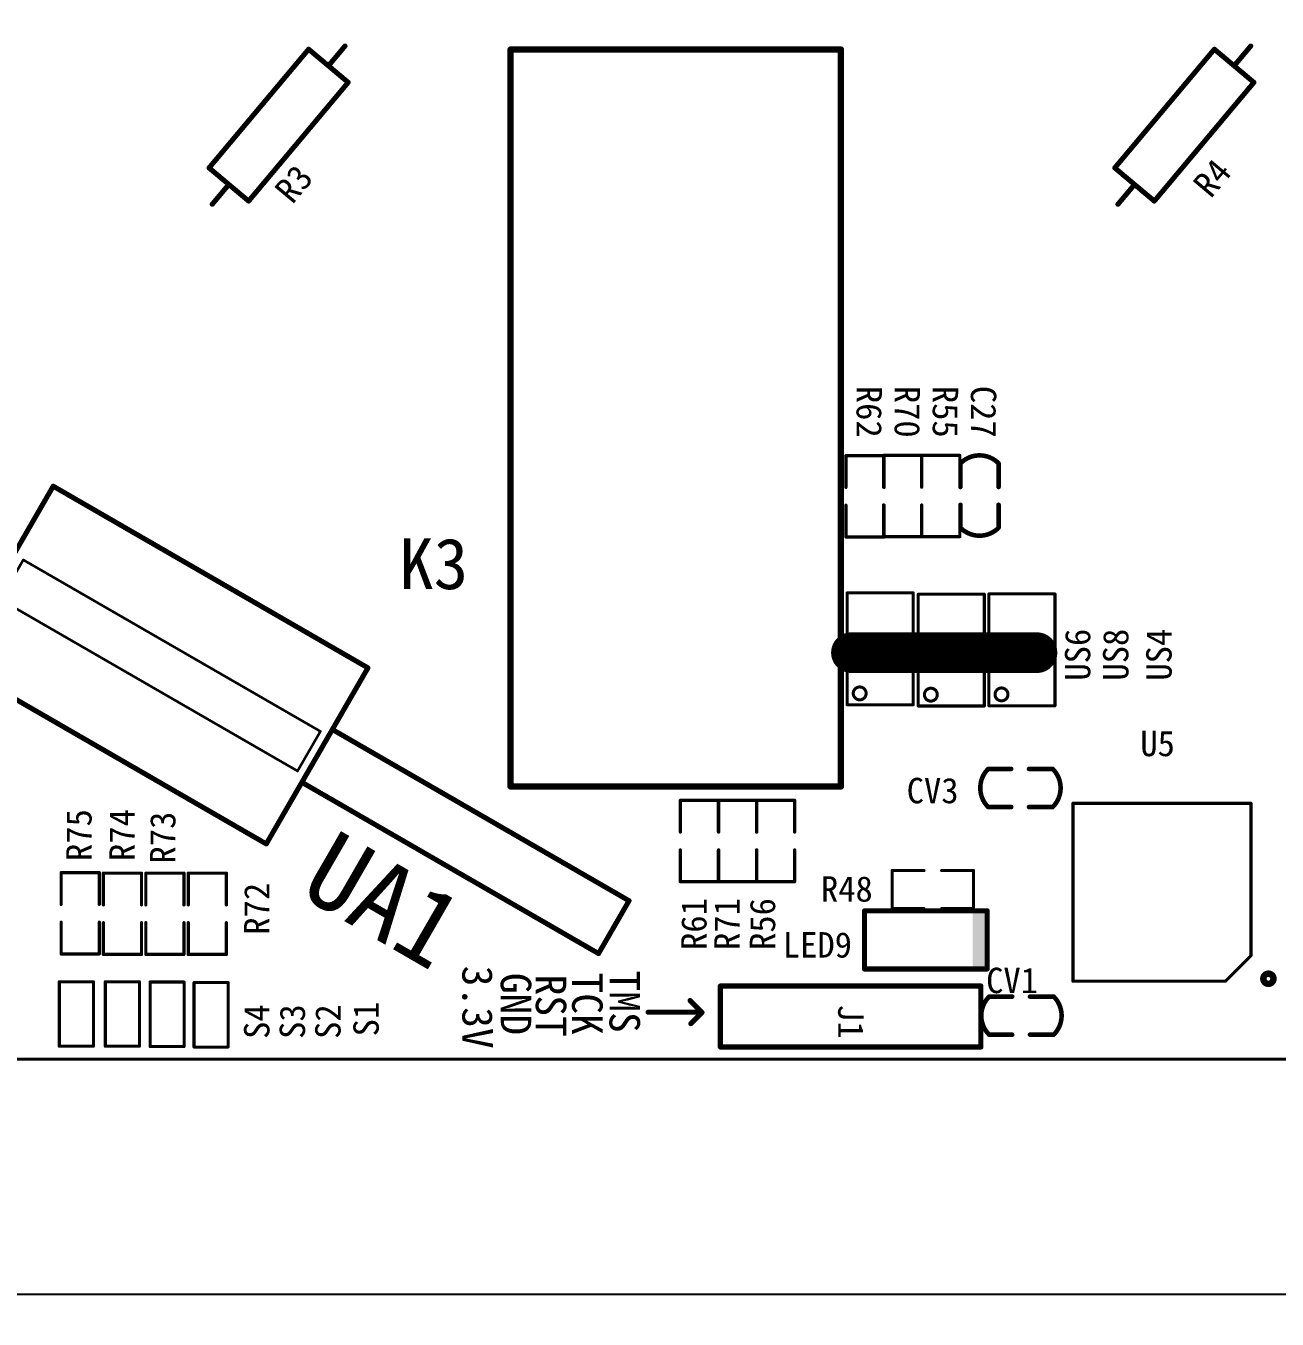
# Model space of a CAD drawing. Extents: x 780 to 1278, y 406 to 602.
# Drawn here: x 935.9 to 985.1, y 452.1 to 503 of the extents above; entities that cross this region are included whole.
import ezdxf

# ---------------------------------------------------------------- set-up
doc = ezdxf.new("R2010")
doc.units = 0
doc.header["$MEASUREMENT"] = 0
doc.layers.get('0').update_dxf_attribs({"linetype": 'CONTINUOUS'})
doc.layers.get('Defpoints').update_dxf_attribs({"linetype": 'CONTINUOUS'})
doc.layers.add('BOTTOMOVERLAY', color=7, linetype='CONTINUOUS')
doc.layers.add('KEEPOUTLAYER', color=6, linetype='CONTINUOUS')
doc.styles.get("Standard").update_dxf_attribs({"font": ''})
doc.styles.get('Standard').set_extended_font_data('SimSun')
doc.dimstyles.get("Standard").update_dxf_attribs({"dimtxt": 0.18, "dimasz": 0.18, "dimexe": 0.18, "dimexo": 0.0625, "dimgap": 0.09, "dimtad": 0, "dimtih": 1, "dimtoh": 1, "dimdec": 4, "dimzin": 0, "dimdsep": 46, "dimtxsty": 'Standard', "dimcen": 0.09, "dimadec": 0, "dimazin": 0, "dimtfac": 1, "dimtdec": 4, "dimtofl": 0, "dimtmove": 0, "dimatfit": 0, "dimfxl": 1, "dimtolj": 1, "dimtzin": 0, "dimarcsym": 0})

# ---------------------------------------------------------------- blocks, each defined once
blk = doc.blocks.new('DIP20___1_B_11')
at = {"layer": 'BOTTOMOVERLAY', "const_width": 0.2}
for points in [[(-4.025, -7.15), (-4.025, 7.15)], [(-4.025, 7.15), (3.975, 7.15)], [(3.975, -7.15), (3.975, 7.15)], [(-4.025, -7.15), (3.975, -7.15)], [(-1.225, -20.63), (-1.225, -7.15)], [(1.175, -20.63), (1.175, -7.15)], [(-1.225, -20.63), (1.175, -20.63)]]:
    blk.add_lwpolyline(points, dxfattribs=at)
at = {"layer": 'BOTTOMOVERLAY', "const_width": 0.1}
for points in [[(-4.075, 7.15, 1), (-3.975, 7.15, 1)], [(-4.075, 7.15, 1), (-3.975, 7.15, 1)], [(3.925, 7.15, 1), (4.025, 7.15, 1)], [(3.925, 7.15, 1), (4.025, 7.15, 1)], [(-4.075, -7.15, 1), (-3.975, -7.15, 1)], [(-4.075, -7.15, 1), (-3.975, -7.15, 1)], [(-1.275, -7.15, 1), (-1.175, -7.15, 1)], [(1.125, -7.15, 1), (1.225, -7.15, 1)], [(3.925, -7.15, 1), (4.025, -7.15, 1)], [(3.925, -7.15, 1), (4.025, -7.15, 1)], [(-1.275, -20.63, 1), (-1.175, -20.63, 1)], [(-1.275, -20.63, 1), (-1.175, -20.63, 1)], [(1.125, -20.63, 1), (1.225, -20.63, 1)], [(1.125, -20.63, 1), (1.225, -20.63, 1)]]:
    blk.add_lwpolyline(points, format="xyb", close=True, dxfattribs=at)
at = {"layer": 'KEEPOUTLAYER', "const_width": 0.1}
for points in [[(-0.925, 6.72), (0.875, 6.72)], [(-0.925, -6.78), (-0.925, 6.72)], [(0.875, -6.78), (0.875, 6.72)], [(-0.925, -6.78), (0.875, -6.78)]]:
    blk.add_lwpolyline(points, dxfattribs=at)
at = {"layer": 'KEEPOUTLAYER', "const_width": 0.05}
for points in [[(-0.95, 6.72, 1), (-0.9, 6.72, 1)], [(-0.95, 6.72, 1), (-0.9, 6.72, 1)], [(0.85, 6.72, 1), (0.9, 6.72, 1)], [(0.85, 6.72, 1), (0.9, 6.72, 1)], [(-0.95, -6.78, 1), (-0.9, -6.78, 1)], [(-0.95, -6.78, 1), (-0.9, -6.78, 1)], [(0.85, -6.78, 1), (0.9, -6.78, 1)], [(0.85, -6.78, 1), (0.9, -6.78, 1)]]:
    blk.add_lwpolyline(points, format="xyb", close=True, dxfattribs=at)
blk = doc.blocks.new('0603C_B_24')
at = {"layer": 'BOTTOMOVERLAY', "const_width": 0.18}
for points in [[(-1.27, -0.734, -0.414214), (-1.27, 0.766)], [(1.27, 0.766, -0.414214), (1.27, -0.734)]]:
    blk.add_lwpolyline(points, format="xyb", dxfattribs=at)
for points in [[(-1.27, 0.766), (-0.363, 0.766)], [(0.337, 0.766), (1.27, 0.766)], [(-1.27, -0.734), (-0.363, -0.734)], [(0.337, -0.734), (1.27, -0.734)]]:
    blk.add_lwpolyline(points, dxfattribs=at)
at = {"layer": 'BOTTOMOVERLAY', "const_width": 0.09}
for points in [[(-1.315, 0.766, 1), (-1.225, 0.766, 1)], [(-1.315, 0.766, 1), (-1.225, 0.766, 1)], [(-0.408, 0.766, 1), (-0.318, 0.766, 1)], [(0.292, 0.766, 1), (0.382, 0.766, 1)], [(1.225, 0.766, 1), (1.315, 0.766, 1)], [(1.225, 0.766, 1), (1.315, 0.766, 1)], [(-1.315, -0.734, 1), (-1.225, -0.734, 1)], [(-1.315, -0.734, 1), (-1.225, -0.734, 1)], [(-0.408, -0.734, 1), (-0.318, -0.734, 1)], [(0.292, -0.734, 1), (0.382, -0.734, 1)], [(1.225, -0.734, 1), (1.315, -0.734, 1)], [(1.225, -0.734, 1), (1.315, -0.734, 1)]]:
    blk.add_lwpolyline(points, format="xyb", close=True, dxfattribs=at)
blk = doc.blocks.new('0603C_B_26')
at = {"layer": 'BOTTOMOVERLAY', "const_width": 0.18}
for points in [[(-1.27, -0.734, -0.414214), (-1.27, 0.766)], [(1.27, 0.766, -0.414214), (1.27, -0.734)]]:
    blk.add_lwpolyline(points, format="xyb", dxfattribs=at)
for points in [[(-0.363, 0.766), (-1.27, 0.766)], [(1.27, 0.766), (0.337, 0.766)], [(-0.363, -0.734), (-1.27, -0.734)], [(1.27, -0.734), (0.337, -0.734)]]:
    blk.add_lwpolyline(points, dxfattribs=at)
at = {"layer": 'BOTTOMOVERLAY', "const_width": 0.09}
for points in [[(-1.315, 0.766, 1), (-1.225, 0.766, 1)], [(-1.315, 0.766, 1), (-1.225, 0.766, 1)], [(-0.408, 0.766, 1), (-0.318, 0.766, 1)], [(0.292, 0.766, 1), (0.382, 0.766, 1)], [(1.225, 0.766, 1), (1.315, 0.766, 1)], [(1.225, 0.766, 1), (1.315, 0.766, 1)], [(-1.315, -0.734, 1), (-1.225, -0.734, 1)], [(-1.315, -0.734, 1), (-1.225, -0.734, 1)], [(-0.408, -0.734, 1), (-0.318, -0.734, 1)], [(0.292, -0.734, 1), (0.382, -0.734, 1)], [(1.225, -0.734, 1), (1.315, -0.734, 1)], [(1.225, -0.734, 1), (1.315, -0.734, 1)]]:
    blk.add_lwpolyline(points, format="xyb", close=True, dxfattribs=at)
blk = doc.blocks.new('0603C_B_52')
at = {"layer": 'BOTTOMOVERLAY', "const_width": 0.18}
for points in [[(-0.75, 1.257, -0.414214), (0.75, 1.257)], [(0.75, -1.283, -0.414214), (-0.75, -1.283)]]:
    blk.add_lwpolyline(points, format="xyb", dxfattribs=at)
for points in [[(-0.75, 1.257), (-0.75, 0.35)], [(0.75, 1.257), (0.75, 0.35)], [(-0.75, -0.35), (-0.75, -1.283)], [(0.75, -0.35), (0.75, -1.283)]]:
    blk.add_lwpolyline(points, dxfattribs=at)
at = {"layer": 'BOTTOMOVERLAY', "const_width": 0.09}
for points in [[(-0.795, 1.257, 1), (-0.705, 1.257, 1)], [(-0.795, 1.257, 1), (-0.705, 1.257, 1)], [(0.705, 1.257, 1), (0.795, 1.257, 1)], [(0.705, 1.257, 1), (0.795, 1.257, 1)], [(-0.795, 0.35, 1), (-0.705, 0.35, 1)], [(0.705, 0.35, 1), (0.795, 0.35, 1)], [(-0.795, -0.35, 1), (-0.705, -0.35, 1)], [(0.705, -0.35, 1), (0.795, -0.35, 1)], [(-0.795, -1.283, 1), (-0.705, -1.283, 1)], [(-0.795, -1.283, 1), (-0.705, -1.283, 1)], [(0.705, -1.283, 1), (0.795, -1.283, 1)], [(0.705, -1.283, 1), (0.795, -1.283, 1)]]:
    blk.add_lwpolyline(points, format="xyb", close=True, dxfattribs=at)
blk = doc.blocks.new('DIP_5_2_0_B_77')
at = {"layer": 'BOTTOMOVERLAY', "const_width": 0.2}
for points in [[(-5.2, 1.2), (-5.2, -1.2)], [(5.055, 1.2), (-5.2, 1.2)], [(5.055, 1.2), (5.055, -1.2)], [(5.055, -1.2), (-5.2, -1.2)]]:
    blk.add_lwpolyline(points, dxfattribs=at)
at = {"layer": 'BOTTOMOVERLAY', "const_width": 0.1}
for points in [[(-5.25, 1.2, 1), (-5.15, 1.2, 1)], [(-5.25, 1.2, 1), (-5.15, 1.2, 1)], [(5.005, 1.2, 1), (5.105, 1.2, 1)], [(5.005, 1.2, 1), (5.105, 1.2, 1)], [(-5.25, -1.2, 1), (-5.15, -1.2, 1)], [(-5.25, -1.2, 1), (-5.15, -1.2, 1)], [(5.005, -1.2, 1), (5.105, -1.2, 1)], [(5.005, -1.2, 1), (5.105, -1.2, 1)]]:
    blk.add_lwpolyline(points, format="xyb", close=True, dxfattribs=at)
blk = doc.blocks.new('___4_B_78')
at = {"layer": 'BOTTOMOVERLAY', "const_width": 0.25}
for points in [[(6.5, 14.55), (-6.5, 14.55)], [(-6.5, 14.55), (-6.5, -14.45)], [(6.5, 14.55), (6.5, -14.45)], [(6.5, -14.45), (-6.5, -14.45)]]:
    blk.add_lwpolyline(points, dxfattribs=at)
at = {"layer": 'BOTTOMOVERLAY', "const_width": 0.125}
for points in [[(-6.562, 14.55, 1), (-6.438, 14.55, 1)], [(-6.562, 14.55, 1), (-6.438, 14.55, 1)], [(6.438, 14.55, 1), (6.562, 14.55, 1)], [(6.438, 14.55, 1), (6.562, 14.55, 1)], [(-6.562, -14.45, 1), (-6.438, -14.45, 1)], [(-6.562, -14.45, 1), (-6.438, -14.45, 1)], [(6.438, -14.45, 1), (6.562, -14.45, 1)], [(6.438, -14.45, 1), (6.562, -14.45, 1)]]:
    blk.add_lwpolyline(points, format="xyb", close=True, dxfattribs=at)
blk = doc.blocks.new('0805LED_B_91')
at = {"layer": 'BOTTOMOVERLAY', "const_width": 0.203}
for points in [[(-2.591, -1.149), (-2.591, 1.137)], [(-2.591, 1.137), (-0.686, 1.137)], [(-0.686, 1.137), (0.33, 1.137)], [(0.33, 1.137), (2.235, 1.137)], [(2.235, -1.149), (2.235, 1.137)], [(-2.591, -1.149), (-0.686, -1.149)], [(-0.686, -1.149), (0.33, -1.149)], [(0.33, -1.149), (2.235, -1.149)]]:
    blk.add_lwpolyline(points, dxfattribs=at)
at = {"layer": 'BOTTOMOVERLAY', "const_width": 0.102}
for points in [[(-2.642, 1.137, 1), (-2.54, 1.137, 1)], [(-2.642, 1.137, 1), (-2.54, 1.137, 1)], [(-0.737, 1.137, 1), (-0.635, 1.137, 1)], [(-0.737, 1.137, 1), (-0.635, 1.137, 1)], [(0.279, 1.137, 1), (0.381, 1.137, 1)], [(0.279, 1.137, 1), (0.381, 1.137, 1)], [(2.184, 1.137, 1), (2.286, 1.137, 1)], [(2.184, 1.137, 1), (2.286, 1.137, 1)], [(-2.642, -1.149, 1), (-2.54, -1.149, 1)], [(-2.642, -1.149, 1), (-2.54, -1.149, 1)], [(-0.737, -1.149, 1), (-0.635, -1.149, 1)], [(-0.737, -1.149, 1), (-0.635, -1.149, 1)], [(0.279, -1.149, 1), (0.381, -1.149, 1)], [(0.279, -1.149, 1), (0.381, -1.149, 1)], [(2.184, -1.149, 1), (2.286, -1.149, 1)], [(2.184, -1.149, 1), (2.286, -1.149, 1)]]:
    blk.add_lwpolyline(points, format="xyb", close=True, dxfattribs=at)
at = {"layer": 'BOTTOMOVERLAY'}
blk.add_solid([(-2.575, -1.149), (-2.016, -1.149), (-2.575, 1.137), (-2.016, 1.137)], dxfattribs=at)
blk = doc.blocks.new('AXIAL_0_4_____2_B_102')
at = {"layer": 'BOTTOMOVERLAY', "const_width": 0.2}
for points in [[(-3.048, -1.016), (-3.048, 1.016)], [(-3.048, 1.016), (3.048, 1.016)], [(3.048, -1.016), (3.048, 1.016)], [(-4.064, 0), (-3.048, 0)], [(3.048, 0), (4.064, 0)], [(-3.048, -1.016), (3.048, -1.016)]]:
    blk.add_lwpolyline(points, dxfattribs=at)
at = {"layer": 'BOTTOMOVERLAY', "const_width": 0.1}
for points in [[(-3.098, 1.016, 1), (-2.998, 1.016, 1)], [(-3.098, 1.016, 1), (-2.998, 1.016, 1)], [(2.998, 1.016, 1), (3.098, 1.016, 1)], [(2.998, 1.016, 1), (3.098, 1.016, 1)], [(-4.114, 0, 1), (-4.014, 0, 1)], [(-3.098, 0, 1), (-2.998, 0, 1)], [(2.998, 0, 1), (3.098, 0, 1)], [(4.014, 0, 1), (4.114, 0, 1)], [(-3.098, -1.016, 1), (-2.998, -1.016, 1)], [(-3.098, -1.016, 1), (-2.998, -1.016, 1)], [(2.998, -1.016, 1), (3.098, -1.016, 1)], [(2.998, -1.016, 1), (3.098, -1.016, 1)]]:
    blk.add_lwpolyline(points, format="xyb", close=True, dxfattribs=at)
blk = doc.blocks.new('AXIAL_0_4_____2_B_103')
at = {"layer": 'BOTTOMOVERLAY', "const_width": 0.2}
for points in [[(-3.048, 1.016), (3.048, 1.016)], [(-3.048, -1.016), (-3.048, 1.016)], [(3.048, -1.016), (3.048, 1.016)], [(-4.064, 0), (-3.048, 0)], [(3.048, 0), (4.064, 0)], [(-3.048, -1.016), (3.048, -1.016)]]:
    blk.add_lwpolyline(points, dxfattribs=at)
at = {"layer": 'BOTTOMOVERLAY', "const_width": 0.1}
for points in [[(-3.098, 1.016, 1), (-2.998, 1.016, 1)], [(-3.098, 1.016, 1), (-2.998, 1.016, 1)], [(2.998, 1.016, 1), (3.098, 1.016, 1)], [(2.998, 1.016, 1), (3.098, 1.016, 1)], [(-4.114, 0, 1), (-4.014, 0, 1)], [(-3.098, 0, 1), (-2.998, 0, 1)], [(2.998, 0, 1), (3.098, 0, 1)], [(4.014, 0, 1), (4.114, 0, 1)], [(-3.098, -1.016, 1), (-2.998, -1.016, 1)], [(-3.098, -1.016, 1), (-2.998, -1.016, 1)], [(2.998, -1.016, 1), (3.098, -1.016, 1)], [(2.998, -1.016, 1), (3.098, -1.016, 1)]]:
    blk.add_lwpolyline(points, format="xyb", close=True, dxfattribs=at)
blk = doc.blocks.new('0603_B_143')
at = {"layer": 'BOTTOMOVERLAY', "const_width": 0.127}
for points in [[(-0.363, 0.766), (-1.613, 0.766)], [(-1.613, -0.734), (-1.613, 0.766)], [(1.587, 0.766), (0.337, 0.766)], [(1.587, -0.734), (1.587, 0.766)], [(-0.363, -0.734), (-1.613, -0.734)], [(1.587, -0.734), (0.337, -0.734)]]:
    blk.add_lwpolyline(points, dxfattribs=at)
at = {"layer": 'BOTTOMOVERLAY', "const_width": 0.0635}
for points in [[(-1.644, 0.766, 1), (-1.581, 0.766, 1)], [(-1.644, 0.766, 1), (-1.581, 0.766, 1)], [(-0.394, 0.766, 1), (-0.331, 0.766, 1)], [(0.306, 0.766, 1), (0.369, 0.766, 1)], [(1.556, 0.766, 1), (1.619, 0.766, 1)], [(1.556, 0.766, 1), (1.619, 0.766, 1)], [(-1.644, -0.734, 1), (-1.581, -0.734, 1)], [(-1.644, -0.734, 1), (-1.581, -0.734, 1)], [(-0.394, -0.734, 1), (-0.331, -0.734, 1)], [(0.306, -0.734, 1), (0.369, -0.734, 1)], [(1.556, -0.734, 1), (1.619, -0.734, 1)], [(1.556, -0.734, 1), (1.619, -0.734, 1)]]:
    blk.add_lwpolyline(points, format="xyb", close=True, dxfattribs=at)
blk = doc.blocks.new('0603_B_148')
at = {"layer": 'BOTTOMOVERLAY', "const_width": 0.127}
for points in [[(-0.363, 0.766), (-1.613, 0.766)], [(-1.613, -0.734), (-1.613, 0.766)], [(1.587, 0.766), (0.337, 0.766)], [(1.587, -0.734), (1.587, 0.766)], [(-0.363, -0.734), (-1.613, -0.734)], [(1.587, -0.734), (0.337, -0.734)]]:
    blk.add_lwpolyline(points, dxfattribs=at)
at = {"layer": 'BOTTOMOVERLAY', "const_width": 0.0635}
for points in [[(-1.644, 0.766, 1), (-1.581, 0.766, 1)], [(-1.644, 0.766, 1), (-1.581, 0.766, 1)], [(-0.394, 0.766, 1), (-0.331, 0.766, 1)], [(0.306, 0.766, 1), (0.369, 0.766, 1)], [(1.556, 0.766, 1), (1.619, 0.766, 1)], [(1.556, 0.766, 1), (1.619, 0.766, 1)], [(-1.644, -0.734, 1), (-1.581, -0.734, 1)], [(-1.644, -0.734, 1), (-1.581, -0.734, 1)], [(-0.394, -0.734, 1), (-0.331, -0.734, 1)], [(0.306, -0.734, 1), (0.369, -0.734, 1)], [(1.556, -0.734, 1), (1.619, -0.734, 1)], [(1.556, -0.734, 1), (1.619, -0.734, 1)]]:
    blk.add_lwpolyline(points, format="xyb", close=True, dxfattribs=at)
blk = doc.blocks.new('0603_B_149')
at = {"layer": 'BOTTOMOVERLAY', "const_width": 0.127}
for points in [[(-0.363, 0.766), (-1.613, 0.766)], [(-1.613, -0.734), (-1.613, 0.766)], [(1.587, 0.766), (0.337, 0.766)], [(1.587, -0.734), (1.587, 0.766)], [(-0.363, -0.734), (-1.613, -0.734)], [(1.587, -0.734), (0.337, -0.734)]]:
    blk.add_lwpolyline(points, dxfattribs=at)
at = {"layer": 'BOTTOMOVERLAY', "const_width": 0.0635}
for points in [[(-1.644, 0.766, 1), (-1.581, 0.766, 1)], [(-1.644, 0.766, 1), (-1.581, 0.766, 1)], [(-0.394, 0.766, 1), (-0.331, 0.766, 1)], [(0.306, 0.766, 1), (0.369, 0.766, 1)], [(1.556, 0.766, 1), (1.619, 0.766, 1)], [(1.556, 0.766, 1), (1.619, 0.766, 1)], [(-1.644, -0.734, 1), (-1.581, -0.734, 1)], [(-1.644, -0.734, 1), (-1.581, -0.734, 1)], [(-0.394, -0.734, 1), (-0.331, -0.734, 1)], [(0.306, -0.734, 1), (0.369, -0.734, 1)], [(1.556, -0.734, 1), (1.619, -0.734, 1)], [(1.556, -0.734, 1), (1.619, -0.734, 1)]]:
    blk.add_lwpolyline(points, format="xyb", close=True, dxfattribs=at)
blk = doc.blocks.new('0603_B_154')
at = {"layer": 'BOTTOMOVERLAY', "const_width": 0.127}
for points in [[(-0.363, 0.766), (-1.613, 0.766)], [(-1.613, -0.734), (-1.613, 0.766)], [(1.587, 0.766), (0.337, 0.766)], [(1.587, -0.734), (1.587, 0.766)], [(-0.363, -0.734), (-1.613, -0.734)], [(1.587, -0.734), (0.337, -0.734)]]:
    blk.add_lwpolyline(points, dxfattribs=at)
at = {"layer": 'BOTTOMOVERLAY', "const_width": 0.0635}
for points in [[(-1.644, 0.766, 1), (-1.581, 0.766, 1)], [(-1.644, 0.766, 1), (-1.581, 0.766, 1)], [(-0.394, 0.766, 1), (-0.331, 0.766, 1)], [(0.306, 0.766, 1), (0.369, 0.766, 1)], [(1.556, 0.766, 1), (1.619, 0.766, 1)], [(1.556, 0.766, 1), (1.619, 0.766, 1)], [(-1.644, -0.734, 1), (-1.581, -0.734, 1)], [(-1.644, -0.734, 1), (-1.581, -0.734, 1)], [(-0.394, -0.734, 1), (-0.331, -0.734, 1)], [(0.306, -0.734, 1), (0.369, -0.734, 1)], [(1.556, -0.734, 1), (1.619, -0.734, 1)], [(1.556, -0.734, 1), (1.619, -0.734, 1)]]:
    blk.add_lwpolyline(points, format="xyb", close=True, dxfattribs=at)
blk = doc.blocks.new('0603_B_155')
at = {"layer": 'BOTTOMOVERLAY', "const_width": 0.127}
for points in [[(-0.363, 0.766), (-1.613, 0.766)], [(-1.613, -0.734), (-1.613, 0.766)], [(1.587, 0.766), (0.337, 0.766)], [(1.587, -0.734), (1.587, 0.766)], [(-0.363, -0.734), (-1.613, -0.734)], [(1.587, -0.734), (0.337, -0.734)]]:
    blk.add_lwpolyline(points, dxfattribs=at)
at = {"layer": 'BOTTOMOVERLAY', "const_width": 0.0635}
for points in [[(-1.645, 0.766, 1), (-1.581, 0.766, 1)], [(-1.645, 0.766, 1), (-1.581, 0.766, 1)], [(-0.394, 0.766, 1), (-0.331, 0.766, 1)], [(0.306, 0.766, 1), (0.369, 0.766, 1)], [(1.556, 0.766, 1), (1.619, 0.766, 1)], [(1.556, 0.766, 1), (1.619, 0.766, 1)], [(-1.645, -0.734, 1), (-1.581, -0.734, 1)], [(-1.645, -0.734, 1), (-1.581, -0.734, 1)], [(-0.394, -0.734, 1), (-0.331, -0.734, 1)], [(0.306, -0.734, 1), (0.369, -0.734, 1)], [(1.556, -0.734, 1), (1.619, -0.734, 1)], [(1.556, -0.734, 1), (1.619, -0.734, 1)]]:
    blk.add_lwpolyline(points, format="xyb", close=True, dxfattribs=at)
blk = doc.blocks.new('0603_B_163')
at = {"layer": 'BOTTOMOVERLAY', "const_width": 0.127}
for points in [[(-1.613, 0.766), (-0.363, 0.766)], [(-1.613, 0.766), (-1.613, -0.734)], [(0.337, 0.766), (1.587, 0.766)], [(1.587, 0.766), (1.587, -0.734)], [(-1.613, -0.734), (-0.363, -0.734)], [(0.337, -0.734), (1.587, -0.734)]]:
    blk.add_lwpolyline(points, dxfattribs=at)
at = {"layer": 'BOTTOMOVERLAY', "const_width": 0.0635}
for points in [[(-1.644, 0.766, 1), (-1.581, 0.766, 1)], [(-1.644, 0.766, 1), (-1.581, 0.766, 1)], [(-0.394, 0.766, 1), (-0.331, 0.766, 1)], [(0.306, 0.766, 1), (0.369, 0.766, 1)], [(1.556, 0.766, 1), (1.619, 0.766, 1)], [(1.556, 0.766, 1), (1.619, 0.766, 1)], [(-1.644, -0.734, 1), (-1.581, -0.734, 1)], [(-1.644, -0.734, 1), (-1.581, -0.734, 1)], [(-0.394, -0.734, 1), (-0.331, -0.734, 1)], [(0.306, -0.734, 1), (0.369, -0.734, 1)], [(1.556, -0.734, 1), (1.619, -0.734, 1)], [(1.556, -0.734, 1), (1.619, -0.734, 1)]]:
    blk.add_lwpolyline(points, format="xyb", close=True, dxfattribs=at)
blk = doc.blocks.new('0603_B_164')
at = {"layer": 'BOTTOMOVERLAY', "const_width": 0.127}
for points in [[(-1.613, 0.766), (-0.363, 0.766)], [(-1.613, 0.766), (-1.613, -0.734)], [(0.337, 0.766), (1.587, 0.766)], [(1.587, 0.766), (1.587, -0.734)], [(-1.613, -0.734), (-0.363, -0.734)], [(0.337, -0.734), (1.587, -0.734)]]:
    blk.add_lwpolyline(points, dxfattribs=at)
at = {"layer": 'BOTTOMOVERLAY', "const_width": 0.0635}
for points in [[(-1.644, 0.766, 1), (-1.581, 0.766, 1)], [(-1.644, 0.766, 1), (-1.581, 0.766, 1)], [(-0.394, 0.766, 1), (-0.331, 0.766, 1)], [(0.306, 0.766, 1), (0.369, 0.766, 1)], [(1.556, 0.766, 1), (1.619, 0.766, 1)], [(1.556, 0.766, 1), (1.619, 0.766, 1)], [(-1.644, -0.734, 1), (-1.581, -0.734, 1)], [(-1.644, -0.734, 1), (-1.581, -0.734, 1)], [(-0.394, -0.734, 1), (-0.331, -0.734, 1)], [(0.306, -0.734, 1), (0.369, -0.734, 1)], [(1.556, -0.734, 1), (1.619, -0.734, 1)], [(1.556, -0.734, 1), (1.619, -0.734, 1)]]:
    blk.add_lwpolyline(points, format="xyb", close=True, dxfattribs=at)
blk = doc.blocks.new('0805_____B_175')
at = {"layer": 'BOTTOMOVERLAY', "const_width": 0.12}
for points in [[(-1.271, 0.67), (-1.271, -0.67)], [(-1.271, 0.67), (1.269, 0.67)], [(1.269, 0.67), (1.269, -0.67)], [(-1.271, -0.67), (1.269, -0.67)]]:
    blk.add_lwpolyline(points, dxfattribs=at)
at = {"layer": 'BOTTOMOVERLAY', "const_width": 0.06}
for points in [[(-1.301, 0.67, 1), (-1.241, 0.67, 1)], [(-1.301, 0.67, 1), (-1.241, 0.67, 1)], [(1.239, 0.67, 1), (1.299, 0.67, 1)], [(1.239, 0.67, 1), (1.299, 0.67, 1)], [(-1.301, -0.67, 1), (-1.241, -0.67, 1)], [(-1.301, -0.67, 1), (-1.241, -0.67, 1)], [(1.239, -0.67, 1), (1.299, -0.67, 1)], [(1.239, -0.67, 1), (1.299, -0.67, 1)]]:
    blk.add_lwpolyline(points, format="xyb", close=True, dxfattribs=at)
blk = doc.blocks.new('0805_____B_176')
at = {"layer": 'BOTTOMOVERLAY', "const_width": 0.12}
for points in [[(-1.271, 0.67), (-1.271, -0.67)], [(-1.271, 0.67), (1.269, 0.67)], [(1.269, 0.67), (1.269, -0.67)], [(-1.271, -0.67), (1.269, -0.67)]]:
    blk.add_lwpolyline(points, dxfattribs=at)
at = {"layer": 'BOTTOMOVERLAY', "const_width": 0.06}
for points in [[(-1.301, 0.67, 1), (-1.241, 0.67, 1)], [(-1.301, 0.67, 1), (-1.241, 0.67, 1)], [(1.239, 0.67, 1), (1.299, 0.67, 1)], [(1.239, 0.67, 1), (1.299, 0.67, 1)], [(-1.301, -0.67, 1), (-1.241, -0.67, 1)], [(-1.301, -0.67, 1), (-1.241, -0.67, 1)], [(1.239, -0.67, 1), (1.299, -0.67, 1)], [(1.239, -0.67, 1), (1.299, -0.67, 1)]]:
    blk.add_lwpolyline(points, format="xyb", close=True, dxfattribs=at)
blk = doc.blocks.new('0805_____B_177')
at = {"layer": 'BOTTOMOVERLAY', "const_width": 0.12}
for points in [[(-1.271, 0.67), (-1.271, -0.67)], [(-1.271, 0.67), (1.269, 0.67)], [(1.269, 0.67), (1.269, -0.67)], [(-1.271, -0.67), (1.269, -0.67)]]:
    blk.add_lwpolyline(points, dxfattribs=at)
at = {"layer": 'BOTTOMOVERLAY', "const_width": 0.06}
for points in [[(-1.301, 0.67, 1), (-1.241, 0.67, 1)], [(-1.301, 0.67, 1), (-1.241, 0.67, 1)], [(1.239, 0.67, 1), (1.299, 0.67, 1)], [(1.239, 0.67, 1), (1.299, 0.67, 1)], [(-1.301, -0.67, 1), (-1.241, -0.67, 1)], [(-1.301, -0.67, 1), (-1.241, -0.67, 1)], [(1.239, -0.67, 1), (1.299, -0.67, 1)], [(1.239, -0.67, 1), (1.299, -0.67, 1)]]:
    blk.add_lwpolyline(points, format="xyb", close=True, dxfattribs=at)
blk = doc.blocks.new('0805_____B_178')
at = {"layer": 'BOTTOMOVERLAY', "const_width": 0.12}
for points in [[(-1.271, 0.67), (-1.271, -0.67)], [(-1.271, 0.67), (1.269, 0.67)], [(1.269, 0.67), (1.269, -0.67)], [(-1.271, -0.67), (1.269, -0.67)]]:
    blk.add_lwpolyline(points, dxfattribs=at)
at = {"layer": 'BOTTOMOVERLAY', "const_width": 0.06}
for points in [[(-1.301, 0.67, 1), (-1.241, 0.67, 1)], [(-1.301, 0.67, 1), (-1.241, 0.67, 1)], [(1.239, 0.67, 1), (1.299, 0.67, 1)], [(1.239, 0.67, 1), (1.299, 0.67, 1)], [(-1.301, -0.67, 1), (-1.241, -0.67, 1)], [(-1.301, -0.67, 1), (-1.241, -0.67, 1)], [(1.239, -0.67, 1), (1.299, -0.67, 1)], [(1.239, -0.67, 1), (1.299, -0.67, 1)]]:
    blk.add_lwpolyline(points, format="xyb", close=True, dxfattribs=at)
blk = doc.blocks.new('LQFP48_B_184')
at = {"layer": 'BOTTOMOVERLAY', "const_width": 0.127}
for points in [[(-3.5, 3.5), (3.5, 3.5)], [(-3.5, -2.5), (-3.5, 3.5)], [(3.5, -3.5), (3.5, 3.5)], [(-3.5, -2.5), (-2.5, -3.5)], [(-2.5, -3.5), (3.5, -3.5)]]:
    blk.add_lwpolyline(points, dxfattribs=at)
at = {"layer": 'BOTTOMOVERLAY'}
for points, const_width in [([(-3.532, 3.5, 1), (-3.468, 3.5, 1)], 0.0635), ([(-3.532, 3.5, 1), (-3.468, 3.5, 1)], 0.0635), ([(3.468, 3.5, 1), (3.532, 3.5, 1)], 0.0635), ([(3.468, 3.5, 1), (3.532, 3.5, 1)], 0.0635), ([(-3.532, -2.5, 1), (-3.468, -2.5, 1)], 0.0635), ([(-3.532, -2.5, 1), (-3.468, -2.5, 1)], 0.0635), ([(-3.988, -3.404, 1), (-4.388, -3.404, 1)], 0.254), ([(-4.451, -3.404, 1), (-4.324, -3.404, 1)], 0.127), ([(-4.051, -3.404, 1), (-3.924, -3.404, 1)], 0.127), ([(-2.532, -3.5, 1), (-2.468, -3.5, 1)], 0.0635), ([(-2.532, -3.5, 1), (-2.468, -3.5, 1)], 0.0635), ([(3.468, -3.5, 1), (3.532, -3.5, 1)], 0.0635), ([(3.468, -3.5, 1), (3.532, -3.5, 1)], 0.0635)]:
    blk.add_lwpolyline(points, format="xyb", close=True, dxfattribs=dict(at, const_width=const_width))
blk = doc.blocks.new('SSOP_EL3H7_B_191')
at = {"layer": 'BOTTOMOVERLAY', "const_width": 0.12}
for points in [[(-2.2, 1.3), (-2.2, -1.3)], [(-2.2, 1.3), (2.2, 1.3)], [(2.2, 1.3), (2.2, -1.3)], [(-2.2, -1.3), (2.2, -1.3)]]:
    blk.add_lwpolyline(points, dxfattribs=at)
at = {"layer": 'BOTTOMOVERLAY'}
for points, const_width in [([(-2.23, 1.3, 1), (-2.17, 1.3, 1)], 0.0599), ([(-2.23, 1.3, 1), (-2.17, 1.3, 1)], 0.0599), ([(2.17, 1.3, 1), (2.23, 1.3, 1)], 0.0599), ([(2.17, 1.3, 1), (2.23, 1.3, 1)], 0.0599), ([(-1.5, -0.805, 1), (-2.007, -0.805, 1)], 0.12), ([(-2.037, -0.805, 1), (-1.977, -0.805, 1)], 0.0599), ([(-1.53, -0.805, 1), (-1.47, -0.805, 1)], 0.0599), ([(-2.23, -1.3, 1), (-2.17, -1.3, 1)], 0.0599), ([(-2.23, -1.3, 1), (-2.17, -1.3, 1)], 0.0599), ([(2.17, -1.3, 1), (2.23, -1.3, 1)], 0.0599), ([(2.17, -1.3, 1), (2.23, -1.3, 1)], 0.0599)]:
    blk.add_lwpolyline(points, format="xyb", close=True, dxfattribs=dict(at, const_width=const_width))
blk = doc.blocks.new('SSOP_EL3H7_B_193')
at = {"layer": 'BOTTOMOVERLAY', "const_width": 0.12}
for points in [[(-2.2, 1.3), (-2.2, -1.3)], [(-2.2, 1.3), (2.2, 1.3)], [(2.2, 1.3), (2.2, -1.3)], [(-2.2, -1.3), (2.2, -1.3)]]:
    blk.add_lwpolyline(points, dxfattribs=at)
at = {"layer": 'BOTTOMOVERLAY'}
for points, const_width in [([(-2.23, 1.3, 1), (-2.17, 1.3, 1)], 0.0599), ([(-2.23, 1.3, 1), (-2.17, 1.3, 1)], 0.0599), ([(2.17, 1.3, 1), (2.23, 1.3, 1)], 0.0599), ([(2.17, 1.3, 1), (2.23, 1.3, 1)], 0.0599), ([(-1.5, -0.805, 1), (-2.007, -0.805, 1)], 0.12), ([(-2.037, -0.805, 1), (-1.977, -0.805, 1)], 0.0599), ([(-1.53, -0.805, 1), (-1.47, -0.805, 1)], 0.0599), ([(-2.23, -1.3, 1), (-2.17, -1.3, 1)], 0.0599), ([(-2.23, -1.3, 1), (-2.17, -1.3, 1)], 0.0599), ([(2.17, -1.3, 1), (2.23, -1.3, 1)], 0.0599), ([(2.17, -1.3, 1), (2.23, -1.3, 1)], 0.0599)]:
    blk.add_lwpolyline(points, format="xyb", close=True, dxfattribs=dict(at, const_width=const_width))
blk = doc.blocks.new('SSOP_EL3H7_B_195')
at = {"layer": 'BOTTOMOVERLAY', "const_width": 0.12}
for points in [[(-2.2, 1.3), (-2.2, -1.3)], [(-2.2, 1.3), (2.2, 1.3)], [(2.2, 1.3), (2.2, -1.3)], [(-2.2, -1.3), (2.2, -1.3)]]:
    blk.add_lwpolyline(points, dxfattribs=at)
at = {"layer": 'BOTTOMOVERLAY'}
for points, const_width in [([(-2.23, 1.3, 1), (-2.17, 1.3, 1)], 0.0599), ([(-2.23, 1.3, 1), (-2.17, 1.3, 1)], 0.0599), ([(2.17, 1.3, 1), (2.23, 1.3, 1)], 0.0599), ([(2.17, 1.3, 1), (2.23, 1.3, 1)], 0.0599), ([(-1.5, -0.805, 1), (-2.007, -0.805, 1)], 0.12), ([(-2.037, -0.805, 1), (-1.977, -0.805, 1)], 0.0599), ([(-1.53, -0.805, 1), (-1.47, -0.805, 1)], 0.0599), ([(-2.23, -1.3, 1), (-2.17, -1.3, 1)], 0.0599), ([(-2.23, -1.3, 1), (-2.17, -1.3, 1)], 0.0599), ([(2.17, -1.3, 1), (2.23, -1.3, 1)], 0.0599), ([(2.17, -1.3, 1), (2.23, -1.3, 1)], 0.0599)]:
    blk.add_lwpolyline(points, format="xyb", close=True, dxfattribs=dict(at, const_width=const_width))
blk = doc.blocks.new('0603_B_201')
at = {"layer": 'BOTTOMOVERLAY', "const_width": 0.127}
for points in [[(-1.613, 0.766), (-0.363, 0.766)], [(-1.613, -0.734), (-1.613, 0.766)], [(0.337, 0.766), (1.587, 0.766)], [(1.587, -0.734), (1.587, 0.766)], [(-1.613, -0.734), (-0.363, -0.734)], [(0.337, -0.734), (1.587, -0.734)]]:
    blk.add_lwpolyline(points, dxfattribs=at)
at = {"layer": 'BOTTOMOVERLAY', "const_width": 0.0635}
for points in [[(-1.645, 0.766, 1), (-1.581, 0.766, 1)], [(-1.645, 0.766, 1), (-1.581, 0.766, 1)], [(-0.394, 0.766, 1), (-0.331, 0.766, 1)], [(0.305, 0.766, 1), (0.369, 0.766, 1)], [(1.556, 0.766, 1), (1.619, 0.766, 1)], [(1.556, 0.766, 1), (1.619, 0.766, 1)], [(-1.645, -0.734, 1), (-1.581, -0.734, 1)], [(-1.645, -0.734, 1), (-1.581, -0.734, 1)], [(-0.394, -0.734, 1), (-0.331, -0.734, 1)], [(0.305, -0.734, 1), (0.369, -0.734, 1)], [(1.556, -0.734, 1), (1.619, -0.734, 1)], [(1.556, -0.734, 1), (1.619, -0.734, 1)]]:
    blk.add_lwpolyline(points, format="xyb", close=True, dxfattribs=at)
blk = doc.blocks.new('0603_B_202')
at = {"layer": 'BOTTOMOVERLAY', "const_width": 0.127}
for points in [[(-1.613, 0.766), (-0.363, 0.766)], [(-1.613, -0.734), (-1.613, 0.766)], [(0.337, 0.766), (1.587, 0.766)], [(1.587, -0.734), (1.587, 0.766)], [(-1.613, -0.734), (-0.363, -0.734)], [(0.337, -0.734), (1.587, -0.734)]]:
    blk.add_lwpolyline(points, dxfattribs=at)
at = {"layer": 'BOTTOMOVERLAY', "const_width": 0.0635}
for points in [[(-1.644, 0.766, 1), (-1.581, 0.766, 1)], [(-1.644, 0.766, 1), (-1.581, 0.766, 1)], [(-0.394, 0.766, 1), (-0.331, 0.766, 1)], [(0.306, 0.766, 1), (0.369, 0.766, 1)], [(1.556, 0.766, 1), (1.619, 0.766, 1)], [(1.556, 0.766, 1), (1.619, 0.766, 1)], [(-1.644, -0.734, 1), (-1.581, -0.734, 1)], [(-1.644, -0.734, 1), (-1.581, -0.734, 1)], [(-0.394, -0.734, 1), (-0.331, -0.734, 1)], [(0.306, -0.734, 1), (0.369, -0.734, 1)], [(1.556, -0.734, 1), (1.619, -0.734, 1)], [(1.556, -0.734, 1), (1.619, -0.734, 1)]]:
    blk.add_lwpolyline(points, format="xyb", close=True, dxfattribs=at)
blk = doc.blocks.new('0603_B_203')
at = {"layer": 'BOTTOMOVERLAY', "const_width": 0.127}
for points in [[(-1.613, 0.766), (-0.363, 0.766)], [(-1.613, -0.734), (-1.613, 0.766)], [(0.337, 0.766), (1.587, 0.766)], [(1.587, -0.734), (1.587, 0.766)], [(-1.613, -0.734), (-0.363, -0.734)], [(0.337, -0.734), (1.587, -0.734)]]:
    blk.add_lwpolyline(points, dxfattribs=at)
at = {"layer": 'BOTTOMOVERLAY', "const_width": 0.0635}
for points in [[(-1.644, 0.766, 1), (-1.581, 0.766, 1)], [(-1.644, 0.766, 1), (-1.581, 0.766, 1)], [(-0.394, 0.766, 1), (-0.331, 0.766, 1)], [(0.306, 0.766, 1), (0.369, 0.766, 1)], [(1.556, 0.766, 1), (1.619, 0.766, 1)], [(1.556, 0.766, 1), (1.619, 0.766, 1)], [(-1.644, -0.734, 1), (-1.581, -0.734, 1)], [(-1.644, -0.734, 1), (-1.581, -0.734, 1)], [(-0.394, -0.734, 1), (-0.331, -0.734, 1)], [(0.306, -0.734, 1), (0.369, -0.734, 1)], [(1.556, -0.734, 1), (1.619, -0.734, 1)], [(1.556, -0.734, 1), (1.619, -0.734, 1)]]:
    blk.add_lwpolyline(points, format="xyb", close=True, dxfattribs=at)
blk = doc.blocks.new('0603_B_204')
at = {"layer": 'BOTTOMOVERLAY', "const_width": 0.127}
for points in [[(-0.363, 0.766), (-1.613, 0.766)], [(-1.613, 0.766), (-1.613, -0.734)], [(1.587, 0.766), (0.337, 0.766)], [(1.587, 0.766), (1.587, -0.734)], [(-0.363, -0.734), (-1.613, -0.734)], [(1.587, -0.734), (0.337, -0.734)]]:
    blk.add_lwpolyline(points, dxfattribs=at)
at = {"layer": 'BOTTOMOVERLAY', "const_width": 0.0635}
for points in [[(-1.644, 0.766, 1), (-1.581, 0.766, 1)], [(-1.644, 0.766, 1), (-1.581, 0.766, 1)], [(-0.394, 0.766, 1), (-0.331, 0.766, 1)], [(0.306, 0.766, 1), (0.369, 0.766, 1)], [(1.556, 0.766, 1), (1.619, 0.766, 1)], [(1.556, 0.766, 1), (1.619, 0.766, 1)], [(-1.644, -0.734, 1), (-1.581, -0.734, 1)], [(-1.644, -0.734, 1), (-1.581, -0.734, 1)], [(-0.394, -0.734, 1), (-0.331, -0.734, 1)], [(0.306, -0.734, 1), (0.369, -0.734, 1)], [(1.556, -0.734, 1), (1.619, -0.734, 1)], [(1.556, -0.734, 1), (1.619, -0.734, 1)]]:
    blk.add_lwpolyline(points, format="xyb", close=True, dxfattribs=at)
blk = doc.blocks.new('_Open90')
at = {"color": 0, "linetype": 'ByBlock', "lineweight": -2}
for p, q in [((0, 0), (-1, 0)), ((-0.5, 0.5), (0, 0)), ((0, 0), (-0.5, -0.5))]:
    blk.add_line(p, q, dxfattribs=at)
blk = doc.blocks.new('*D1082')
at = {"color": 0, "linetype": 'Continuous', "lineweight": -2}
for p, q in [((831.139, 462.239), (831.139, 452.947)), ((1166.07, 462.312), (1166.07, 452.947))]:
    blk.add_line(p, q, dxfattribs=at)
at = {"color": 6, "linetype": 'Continuous', "lineweight": -2}
for p, q in [((831.319, 453.127), (996.134, 453.127)), ((1165.89, 453.127), (1001.075, 453.127))]:
    blk.add_line(p, q, dxfattribs=at)
at = {"layer": 'Defpoints', "color": 0, "linetype": 'Continuous'}
for p in [(831.139, 462.302), (1166.07, 462.375), (1166.07, 453.127)]:
    blk.add_point(p, dxfattribs=at)
at = {"color": 6, "linetype": 'Continuous', "lineweight": -2, "xscale": 0.18, "yscale": 0.18, "zscale": 0.18, "rotation": 180}
blk.add_blockref('_Open90', (831.139, 453.127), dxfattribs=at)
at = {"color": 6, "linetype": 'Continuous', "lineweight": -2, "xscale": 0.18, "yscale": 0.18, "zscale": 0.18}
blk.add_blockref('_Open90', (1166.07, 453.127), dxfattribs=at)
at = {"color": 6, "linetype": 'Continuous', "insert": (998.605, 453.127), "char_height": 1.5, "attachment_point": 5}
blk.add_mtext('\\A1;335', dxfattribs=at)

msp = doc.modelspace()

# ---------------------------------------------------------------- linework, layer by layer
at = {"layer": 'BOTTOMOVERLAY', "const_width": 0.2}
for points in [[(962.467, 464.212), (961.997, 464.682)], [(962.457, 464.222), (960.347, 464.222)], [(962.467, 464.212), (962.027, 463.772)]]:
    msp.add_lwpolyline(points, dxfattribs=at)
at = {"layer": 'BOTTOMOVERLAY', "const_width": 0.1}
for points in [[(962.047, 464.682, -1), (961.947, 464.682, -1)], [(960.397, 464.222, -1), (960.297, 464.222, -1)], [(962.507, 464.222, -1), (962.407, 464.222, -1)], [(962.517, 464.212, -1), (962.417, 464.212, -1)], [(962.517, 464.212, -1), (962.417, 464.212, -1)], [(962.077, 463.772, -1), (961.977, 463.772, -1)]]:
    msp.add_lwpolyline(points, format="xyb", close=True, dxfattribs=at)
at = {"layer": 'KEEPOUTLAYER'}
for points, const_width in [([(975.647, 478.372), (968.347, 478.372)], 1.6), ([(1166.047, 462.372), (831.047, 462.372)], 0.127)]:
    msp.add_lwpolyline(points, dxfattribs=dict(at, const_width=const_width))
at = {"layer": 'KEEPOUTLAYER', "const_width": 0.8}
for points in [[(968.747, 478.372, -1), (967.947, 478.372, -1)], [(976.047, 478.372, -1), (975.247, 478.372, -1)]]:
    msp.add_lwpolyline(points, format="xyb", close=True, dxfattribs=at)

# ---------------------------------------------------------------- block references
at = {"xscale": -1}
for name, p, rotation in [('AXIAL_0_4_____2_B_102', (945.807, 499.132), 49.99999999999742), ('AXIAL_0_4_____2_B_103', (981.447, 499.132), 49.99999999999742), ('___4_B_78', (961.434, 487.657), 180), ('0603_B_155', (968.897, 484.512), 90), ('0603_B_163', (970.377, 484.522), 90), ('0603_B_148', (971.877, 484.522), 90), ('0603C_B_52', (973.387, 484.542), 180), ('DIP20___1_B_11', (941.117, 477.862), 59.99999999999946), ('SSOP_EL3H7_B_193', (969.477, 478.522), 270), ('SSOP_EL3H7_B_195', (972.277, 478.472), 270), ('SSOP_EL3H7_B_191', (975.057, 478.482), 270), ('0603C_B_24', (974.997, 473.062), 180), ('0603_B_154', (962.347, 470.972), 270), ('0603_B_164', (963.857, 470.972), 270), ('0603_B_149', (965.347, 470.972), 270), ('0603_B_204', (938.017, 468.102), 90), ('0603_B_203', (939.677, 468.082), 90), ('0603_B_202', (941.347, 468.082), 90), ('0603_B_201', (943.017, 468.082), 90), ('0805_____B_178', (937.847, 464.152), 270), ('0805_____B_177', (939.657, 464.152), 270), ('0805_____B_176', (941.417, 464.142), 270), ('0805_____B_175', (943.147, 464.122), 270), ('DIP_5_2_0_B_77', (968.387, 464.052), 180), ('0603C_B_26', (975.037, 464.102), 180)]:
    msp.add_blockref(name, p, dxfattribs=dict(at, rotation=rotation))
for name, p in [('LQFP48_B_184', (980.567, 468.942)), ('0603_B_143', (971.537, 469.032)), ('0805LED_B_91', (971.097, 467.072))]:
    msp.add_blockref(name, p, dxfattribs=at)

# ---------------------------------------------------------------- texts
at = {"layer": 'BOTTOMOVERLAY'}
for s, height, rotation, p in [('R3', 1, 50, (946.347, 495.982)), ('R4', 1, 50, (982.487, 496.212)), ('R62', 1, 270, (968.547, 488.872)), ('R70', 1, 270, (970.047, 488.872)), ('R55', 1, 270, (971.547, 488.872)), ('C27', 1, 270, (973.047, 488.872)), ('US6', 1, 90, (977.747, 477.272)), ('US8', 1, 90, (979.247, 477.272)), ('US4', 1, 90, (980.947, 477.272)), ('R75', 1, 90, (938.447, 470.172)), ('R74', 1, 90, (940.147, 470.172)), ('R73', 1, 90, (941.747, 470.072)), ('UA1', 3, 330, (946.547, 468.872)), ('R72', 1, 90, (945.447, 467.272)), ('R61', 1, 90, (962.647, 466.672)), ('R71', 1, 90, (963.947, 466.672)), ('R56', 1, 90, (965.347, 466.672)), ('3.3V', 1.2, 270, (953.037, 466.052)), ('TCK', 1.2, 270, (957.357, 465.782)), ('TMS', 1.2, 270, (958.827, 465.862)), ('GND', 1.2, 270, (954.547, 465.772)), ('RST', 1.2, 270, (955.927, 465.702)), ('S4', 1, 90, (945.447, 463.172)), ('S3', 1, 90, (946.847, 463.172)), ('S2', 1, 90, (948.247, 463.172)), ('S1', 1, 90, (949.747, 463.272)), ('J1', 1, 270, (967.825, 464.536))]:
    msp.add_text(s, height=height, rotation=rotation, dxfattribs=at).set_placement(p)
for s, height, p in [('K3', 2, (950.547, 480.872)), ('U5', 1, (979.713, 474.298)), ('CV3', 1, (970.521, 472.444)), ('R48', 1, (967.147, 468.572)), ('LED9', 1, (965.647, 466.372)), ('CV1', 1, (973.647, 464.972))]:
    msp.add_text(s, height=height, dxfattribs=at).set_placement(p)

# ---------------------------------------------------------------- dimensions: what is measured, and where the dimension line sits
at = {"linetype": 'Continuous'}
dim = msp.add_linear_dim(base=(1166.07, 453.127), p1=(831.139, 462.302), p2=(1166.07, 462.375), dimstyle='Standard', override={"dimtxt": 1.5, "dimgap": 1, "dimdec": 0, "dimblk1": 'Open90', "dimblk2": 'Open90', "dimsah": 1, "dimclrd": 6, "dimclrt": 6, "dimatfit": 3}, dxfattribs=at)
dim.commit()
dim.dimension.update_dxf_attribs({"geometry": '*D1082', "text_midpoint": (998.605, 453.127)})

doc.saveas('drawing.dxf')
